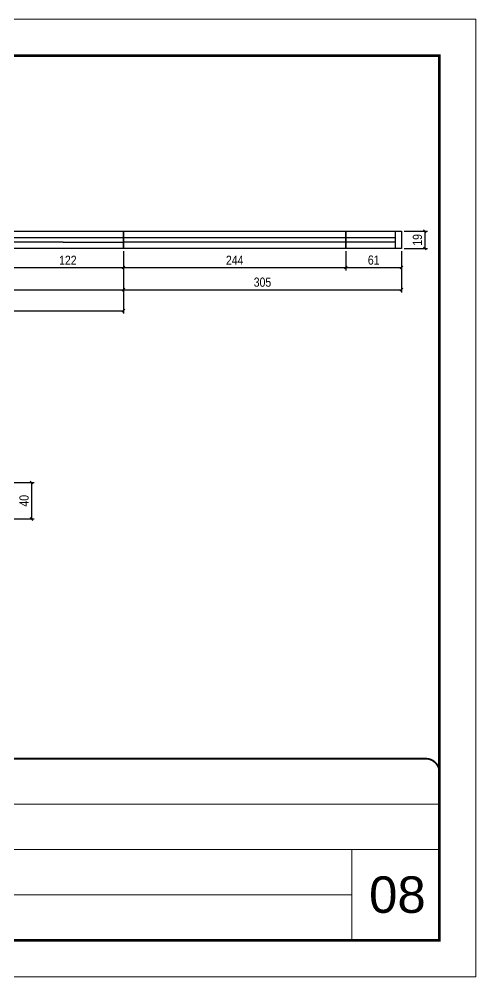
# Model space of a CAD drawing. Extents: x 567194 to 573448, y 6745 to 10093.
# Drawn here: x 572947 to 573448, y 7894 to 8944 of the extents above; entities that cross this region are included whole.
import ezdxf

# ---------------------------------------------------------------- set-up
doc = ezdxf.new("R2010")
doc.units = 0
doc.linetypes.add('CONTINUO', pattern=[0])
doc.linetypes.add('DASHED', pattern=[0.75, 0.5, -0.25])
doc.layers.get('0').update_dxf_attribs({"linetype": 'CONTINUOUS'})
doc.layers.get('DEFPOINTS').update_dxf_attribs({"linetype": 'CONTINUOUS'})
for name, color, linetype, lineweight in [('CARIMBO', 255, 'CONTINUOUS', 9), ('Folhas', 255, 'CONTINUOUS', 9), ('SARRAFO DE PRESSAO', 251, 'DASHED', 9)]:
    doc.layers.add(name, color=color, linetype=linetype, lineweight=lineweight)
for name, color, linetype in [('COTA', 241, 'CONTINUOUS'), ('Painéis', 200, 'CONTINUOUS'), ('SARR_2.2x7', 40, 'CONTINUOUS')]:
    doc.layers.add(name, color=color, linetype=linetype)
doc.styles.add('ARIAL', font='arial.ttf')
doc.styles.add('COTA TECNICA', font='techl___.ttf', dxfattribs={"height": 10})
doc.styles.add('COTA TECNICA-50', font='techl___.ttf', dxfattribs={"height": 10})
doc.dimstyles.new('COTA PAINEL-50', dxfattribs={"dimtxt": 10, "dimasz": 3, "dimexe": 3, "dimexo": 3, "dimgap": 3, "dimtad": 1, "dimdec": 1, "dimzin": 12, "dimdsep": 46, "dimtxsty": 'COTA TECNICA-50', "dimblk1": 'OBLIQUE', "dimblk2": 'OBLIQUE', "dimsah": 1, "dimcen": 0.9, "dimclrd": 4, "dimclre": 4, "dimclrt": 240, "dimadec": 1, "dimazin": 3, "dimtfac": 1, "dimtdec": 1, "dimtmove": 0, "dimatfit": 3, "dimfxl": 1, "dimtolj": 1, "dimtzin": 12, "dimarcsym": 0})
doc.dimstyles.new('PAINEL', dxfattribs={"dimtxt": 10, "dimasz": 3, "dimexe": 3, "dimexo": 3, "dimgap": 3, "dimtad": 1, "dimdec": 1, "dimzin": 12, "dimdsep": 46, "dimtxsty": 'COTA TECNICA', "dimblk1": 'OBLIQUE', "dimblk2": 'OBLIQUE', "dimsah": 1, "dimcen": 0.9, "dimclrd": 4, "dimclre": 4, "dimclrt": 240, "dimadec": 1, "dimazin": 3, "dimtfac": 1, "dimtdec": 1, "dimtmove": 0, "dimatfit": 3, "dimfxl": 1, "dimtolj": 1, "dimtzin": 12, "dimarcsym": 0})

# ---------------------------------------------------------------- blocks, each defined once
blk = doc.blocks.new('9999999999')
at = {"color": 30, "linetype": 'CONTINUO'}
for p, q in [((98564.6, 34379.6), (99584, 34379.6)), ((98564.6, 34329.8), (99488, 34329.8)), ((99584, 34329.8), (99488, 34329.8)), ((99488, 34329.8), (99488, 34230.2)), ((98564.6, 34280), (99488, 34280))]:
    blk.add_line(p, q, dxfattribs=at)
at = {"color": 30, "linetype": 'CONTINUO', "const_width": 2}
blk.add_lwpolyline([(99584, 34230.2), (99584, 34414.4, 0.414214), (99569, 34429.4), (98229, 34429.4, 0.414214), (98214, 34414.4), (98214, 34245.2, 0.414214), (98229, 34230.2), (99584, 34230.2)], format="xyb", dxfattribs=at)
at = {"layer": 'Folhas'}
blk.add_lwpolyline([(98139, 34190.2), (99624, 34190.2), (99624, 35240.2), (98139, 35240.2)], close=True, dxfattribs=at)
at = {"layer": 'Folhas', "color": 30, "const_width": 3}
blk.add_lwpolyline([(98214, 34230.2), (99584, 34230.2), (99584, 35200.2), (98214, 35200.2)], close=True, dxfattribs=at)
blk = doc.blocks.new('_Oblique')
at = {"color": 0, "linetype": 'ByBlock', "lineweight": -2}
blk.add_line((-0.5, -0.5), (0.5, 0.5), dxfattribs=at)
blk = doc.blocks.new('*D72')
at = {"layer": 'COTA', "color": 4, "linetype": 'ByBlock', "lineweight": -2, "transparency": 16777216}
for p, q in [((572695.1, 8689.5), (572695.1, 8621.4)), ((573061.1, 8689.5), (573061.1, 8621.4)), ((572695.1, 8624.4), (573061.1, 8624.4))]:
    blk.add_line(p, q, dxfattribs=at)
at = {"layer": 'DEFPOINTS', "color": 0, "linetype": 'ByBlock', "transparency": 16777216}
for p in [(572695.1, 8692.5), (573061.1, 8692.5), (573061.1, 8624.4)]:
    blk.add_point(p, dxfattribs=at)
at = {"layer": 'COTA', "color": 4, "linetype": 'ByBlock', "lineweight": -2, "transparency": 16777216, "xscale": 3, "yscale": 3, "zscale": 3, "rotation": 180}
blk.add_blockref('_Oblique', (572695.1, 8624.4), dxfattribs=at)
at = {"layer": 'COTA', "color": 4, "linetype": 'ByBlock', "lineweight": -2, "transparency": 16777216, "xscale": 3, "yscale": 3, "zscale": 3}
blk.add_blockref('_Oblique', (573061.1, 8624.4), dxfattribs=at)
at = {"layer": 'COTA', "color": 240, "linetype": 'ByBlock', "transparency": 16777216, "insert": (572878.1, 8632.4), "char_height": 10, "attachment_point": 5, "style": 'COTA TECNICA-50'}
blk.add_mtext('\\A1;2x', dxfattribs=at)
blk = doc.blocks.new('*D191')
at = {"layer": 'COTA', "color": 4, "linetype": 'ByBlock', "lineweight": -2, "transparency": 16777216}
for p, q in [((572939.1, 8689.5), (572939.1, 8668.6)), ((573061.1, 8689.5), (573061.1, 8668.6)), ((572939.1, 8671.6), (573061.1, 8671.6))]:
    blk.add_line(p, q, dxfattribs=at)
at = {"layer": 'DEFPOINTS', "color": 0, "linetype": 'ByBlock', "transparency": 16777216}
for p in [(572939.1, 8692.5), (573061.1, 8692.5), (573061.1, 8671.6)]:
    blk.add_point(p, dxfattribs=at)
at = {"layer": 'COTA', "color": 4, "linetype": 'ByBlock', "lineweight": -2, "transparency": 16777216, "xscale": 3, "yscale": 3, "zscale": 3, "rotation": 180}
blk.add_blockref('_Oblique', (572939.1, 8671.6), dxfattribs=at)
at = {"layer": 'COTA', "color": 4, "linetype": 'ByBlock', "lineweight": -2, "transparency": 16777216, "xscale": 3, "yscale": 3, "zscale": 3}
blk.add_blockref('_Oblique', (573061.1, 8671.6), dxfattribs=at)
at = {"layer": 'COTA', "color": 240, "linetype": 'ByBlock', "transparency": 16777216, "insert": (573000.1, 8679.7), "char_height": 10, "attachment_point": 5, "style": 'COTA TECNICA-50'}
blk.add_mtext('\\A1;122', dxfattribs=at)
blk = doc.blocks.new('*D73')
at = {"layer": 'COTA', "color": 4, "linetype": 'ByBlock', "lineweight": -2, "transparency": 16777216}
for p, q in [((572937.7, 8436), (572963.2, 8436)), ((572960.2, 8436), (572960.2, 8396)), ((572937.7, 8396), (572963.2, 8396))]:
    blk.add_line(p, q, dxfattribs=at)
at = {"layer": 'DEFPOINTS', "color": 0, "linetype": 'ByBlock', "transparency": 16777216}
for p in [(572934.7, 8436), (572934.7, 8396), (572960.2, 8396)]:
    blk.add_point(p, dxfattribs=at)
at = {"layer": 'COTA', "color": 4, "linetype": 'ByBlock', "lineweight": -2, "transparency": 16777216, "xscale": 3, "yscale": 3, "zscale": 3}
for p, rotation in [((572960.2, 8436), 90), ((572960.2, 8396), 270)]:
    blk.add_blockref('_Oblique', p, dxfattribs=dict(at, rotation=rotation))
at = {"layer": 'COTA', "color": 240, "linetype": 'ByBlock', "transparency": 16777216, "insert": (572952.1, 8416), "char_height": 10, "attachment_point": 5, "rotation": 90, "style": 'COTA TECNICA-50'}
blk.add_mtext('\\A1;40', dxfattribs=at)
blk = doc.blocks.new('*D102')
at = {"layer": 'COTA', "color": 4, "lineweight": -2, "transparency": 16777216}
for p, q in [((572695.1, 8689.5), (572695.1, 8644.4)), ((573061.1, 8689.5), (573061.1, 8644.4)), ((572695.1, 8647.4), (573061.1, 8647.4))]:
    blk.add_line(p, q, dxfattribs=at)
at = {"layer": 'DEFPOINTS', "color": 0, "transparency": 16777216}
for p in [(572695.1, 8692.5), (573061.1, 8692.5), (573061.1, 8647.4)]:
    blk.add_point(p, dxfattribs=at)
at = {"layer": 'COTA', "color": 4, "lineweight": -2, "transparency": 16777216, "xscale": 3, "yscale": 3, "zscale": 3, "rotation": 180}
blk.add_blockref('_Oblique', (572695.1, 8647.4), dxfattribs=at)
at = {"layer": 'COTA', "color": 4, "lineweight": -2, "transparency": 16777216, "xscale": 3, "yscale": 3, "zscale": 3}
blk.add_blockref('_Oblique', (573061.1, 8647.4), dxfattribs=at)
at = {"layer": 'COTA', "color": 240, "transparency": 16777216, "insert": (572878.1, 8655.6), "char_height": 10, "attachment_point": 5, "style": 'COTA TECNICA'}
blk.add_mtext('\\A1;366', dxfattribs=at)
blk = doc.blocks.new('*D236')
at = {"layer": 'COTA', "color": 4, "linetype": 'ByBlock', "lineweight": -2, "transparency": 16777216}
for p, q in [((573305.1, 8689.5), (573305.1, 8668.6)), ((573366.1, 8689.5), (573366.1, 8668.6)), ((573305.1, 8671.6), (573366.1, 8671.6))]:
    blk.add_line(p, q, dxfattribs=at)
at = {"layer": 'DEFPOINTS', "color": 0, "linetype": 'ByBlock', "transparency": 16777216}
for p in [(573305.1, 8692.5), (573366.1, 8692.5), (573366.1, 8671.6)]:
    blk.add_point(p, dxfattribs=at)
at = {"layer": 'COTA', "color": 4, "linetype": 'ByBlock', "lineweight": -2, "transparency": 16777216, "xscale": 3, "yscale": 3, "zscale": 3, "rotation": 180}
blk.add_blockref('_Oblique', (573305.1, 8671.6), dxfattribs=at)
at = {"layer": 'COTA', "color": 4, "linetype": 'ByBlock', "lineweight": -2, "transparency": 16777216, "xscale": 3, "yscale": 3, "zscale": 3}
blk.add_blockref('_Oblique', (573366.1, 8671.6), dxfattribs=at)
at = {"layer": 'COTA', "color": 240, "linetype": 'ByBlock', "transparency": 16777216, "insert": (573335.6, 8679.8), "char_height": 10, "attachment_point": 5, "style": 'COTA TECNICA-50'}
blk.add_mtext('\\A1;61', dxfattribs=at)
blk = doc.blocks.new('*D237')
at = {"layer": 'COTA', "color": 4, "lineweight": -2, "transparency": 16777216}
for p, q in [((573061.1, 8689.5), (573061.1, 8668.6)), ((573305.1, 8689.5), (573305.1, 8668.6)), ((573061.1, 8671.6), (573305.1, 8671.6))]:
    blk.add_line(p, q, dxfattribs=at)
at = {"layer": 'DEFPOINTS', "color": 0, "transparency": 16777216}
for p in [(573061.1, 8692.5), (573305.1, 8692.5), (573305.1, 8671.6)]:
    blk.add_point(p, dxfattribs=at)
at = {"layer": 'COTA', "color": 4, "lineweight": -2, "transparency": 16777216, "xscale": 3, "yscale": 3, "zscale": 3, "rotation": 180}
blk.add_blockref('_Oblique', (573061.1, 8671.6), dxfattribs=at)
at = {"layer": 'COTA', "color": 4, "lineweight": -2, "transparency": 16777216, "xscale": 3, "yscale": 3, "zscale": 3}
blk.add_blockref('_Oblique', (573305.1, 8671.6), dxfattribs=at)
at = {"layer": 'COTA', "color": 240, "transparency": 16777216, "insert": (573183.1, 8679.7), "char_height": 10, "attachment_point": 5, "style": 'COTA TECNICA'}
blk.add_mtext('\\A1;244', dxfattribs=at)
blk = doc.blocks.new('*D103')
at = {"layer": 'COTA', "color": 4, "lineweight": -2, "transparency": 16777216}
for p, q in [((573061.1, 8689.5), (573061.1, 8644.4)), ((573366.1, 8689.5), (573366.1, 8644.4)), ((573061.1, 8647.4), (573366.1, 8647.4))]:
    blk.add_line(p, q, dxfattribs=at)
at = {"layer": 'DEFPOINTS', "color": 0, "transparency": 16777216}
for p in [(573061.1, 8692.5), (573366.1, 8692.5), (573366.1, 8647.4)]:
    blk.add_point(p, dxfattribs=at)
at = {"layer": 'COTA', "color": 4, "lineweight": -2, "transparency": 16777216, "xscale": 3, "yscale": 3, "zscale": 3, "rotation": 180}
blk.add_blockref('_Oblique', (573061.1, 8647.4), dxfattribs=at)
at = {"layer": 'COTA', "color": 4, "lineweight": -2, "transparency": 16777216, "xscale": 3, "yscale": 3, "zscale": 3}
blk.add_blockref('_Oblique', (573366.1, 8647.4), dxfattribs=at)
at = {"layer": 'COTA', "color": 240, "transparency": 16777216, "insert": (573213.6, 8655.6), "char_height": 10, "attachment_point": 5, "style": 'COTA TECNICA'}
blk.add_mtext('\\A1;305', dxfattribs=at)
blk = doc.blocks.new('*D104')
at = {"layer": 'COTA', "color": 4, "linetype": 'ByBlock', "lineweight": -2, "transparency": 16777216}
for p, q in [((573369.1, 8711.5), (573394.6, 8711.5)), ((573391.6, 8711.5), (573391.6, 8692.5)), ((573369.1, 8692.5), (573394.6, 8692.5))]:
    blk.add_line(p, q, dxfattribs=at)
at = {"layer": 'DEFPOINTS', "color": 0, "linetype": 'ByBlock', "transparency": 16777216}
for p in [(573366.1, 8711.5), (573366.1, 8692.5), (573391.6, 8692.5)]:
    blk.add_point(p, dxfattribs=at)
at = {"layer": 'COTA', "color": 4, "linetype": 'ByBlock', "lineweight": -2, "transparency": 16777216, "xscale": 3, "yscale": 3, "zscale": 3}
for p, rotation in [((573391.6, 8711.5), 90), ((573391.6, 8692.5), 270)]:
    blk.add_blockref('_Oblique', p, dxfattribs=dict(at, rotation=rotation))
at = {"layer": 'COTA', "color": 240, "linetype": 'ByBlock', "transparency": 16777216, "insert": (573383.6, 8702), "char_height": 10, "attachment_point": 5, "rotation": 90, "style": 'COTA TECNICA-50'}
blk.add_mtext('\\A1;19', dxfattribs=at)

msp = doc.modelspace()

# ---------------------------------------------------------------- linework, layer by layer
at = {"layer": 'Painéis', "linetype": 'Continuous'}
for points in [[(572939.13, 8711.5), (573061.13, 8711.5), (573061.13, 8692.5), (572939.13, 8692.5)], [(573061.13, 8711.5), (573305.13, 8711.5), (573305.13, 8692.5), (573061.13, 8692.5)], [(573305.13, 8711.5), (573366.13, 8711.5), (573366.13, 8692.5), (573305.13, 8692.5)]]:
    msp.add_lwpolyline(points, close=True, dxfattribs=at)
at = {"layer": 'SARR_2.2x7', "linetype": 'Continuous'}
for p, q in [((573359.13, 8711.5), (573359.13, 8692.5)), ((572695.13, 8704.5), (572995.13, 8704.5)), ((572995.13, 8699.5), (572695.13, 8699.5)), ((572995.13, 8704.5), (573061.13, 8704.5)), ((572995.13, 8699.5), (573061.13, 8699.5)), ((573061.13, 8704.5), (573359.13, 8704.5)), ((573359.13, 8699.5), (573061.13, 8699.5))]:
    msp.add_line(p, q, dxfattribs=at)

# ---------------------------------------------------------------- block references
at = {"layer": 'SARRAFO DE PRESSAO', "color": 6, "linetype": 'ByBlock'}
msp.add_blockref('9999999999', (473823.73, -26296.18), dxfattribs=at)

# ---------------------------------------------------------------- texts
at = {"layer": 'CARIMBO', "style": 'ARIAL'}
msp.add_text('08', height=40, dxfattribs=at).set_placement((573330.57, 7964.17))

# ---------------------------------------------------------------- dimensions: what is measured, and where the dimension line sits
at = {"layer": 'COTA', "linetype": 'ByBlock'}
for p1, p2, picture, middle in [((573366.13, 8711.5), (573366.13, 8692.5), '*D104', (573383.55, 8702)), ((572934.66, 8436), (572934.66, 8396), '*D73', (572952.07, 8416))]:
    dim = msp.add_aligned_dim(p1=p1, p2=p2, distance=25.52, dimstyle='COTA PAINEL-50', override={"dimarcsym": 1}, dxfattribs=at)
    dim.commit()
    dim.dimension.update_dxf_attribs({"geometry": picture, "text_midpoint": middle})
dim = msp.add_aligned_dim(p1=(572695.13, 8692.5), p2=(573061.13, 8692.5), distance=-68.14, text='2x', dimstyle='COTA PAINEL-50', override={"dimarcsym": 1}, dxfattribs=at)
dim.commit()
dim.dimension.update_dxf_attribs({"geometry": '*D72', "text_midpoint": (572878.13, 8632.41)})
at = {"layer": 'COTA'}
for base, p1, p2, picture, middle in [((573061.13, 8647.41), (572695.13, 8692.5), (573061.13, 8692.5), '*D102', (572878.13, 8655.63)), ((573305.13, 8671.65), (573061.13, 8692.5), (573305.13, 8692.5), '*D237', (573183.13, 8679.72)), ((573366.13, 8647.41), (573061.13, 8692.5), (573366.13, 8692.5), '*D103', (573213.63, 8655.63))]:
    dim = msp.add_linear_dim(base=base, p1=p1, p2=p2, dimstyle='PAINEL', dxfattribs=at)
    dim.commit()
    dim.dimension.update_dxf_attribs({"geometry": picture, "text_midpoint": middle})
at = {"layer": 'COTA', "linetype": 'ByBlock'}
for base, p1, p2, picture, middle in [((573061.13, 8671.65), (572939.13, 8692.5), (573061.13, 8692.5), '*D191', (573000.13, 8679.71)), ((573366.13, 8671.65), (573305.13, 8692.5), (573366.13, 8692.5), '*D236', (573335.63, 8679.75))]:
    dim = msp.add_linear_dim(base=base, p1=p1, p2=p2, dimstyle='COTA PAINEL-50', override={"dimarcsym": 1}, dxfattribs=at)
    dim.commit()
    dim.dimension.update_dxf_attribs({"geometry": picture, "text_midpoint": middle})

doc.saveas('drawing.dxf')
